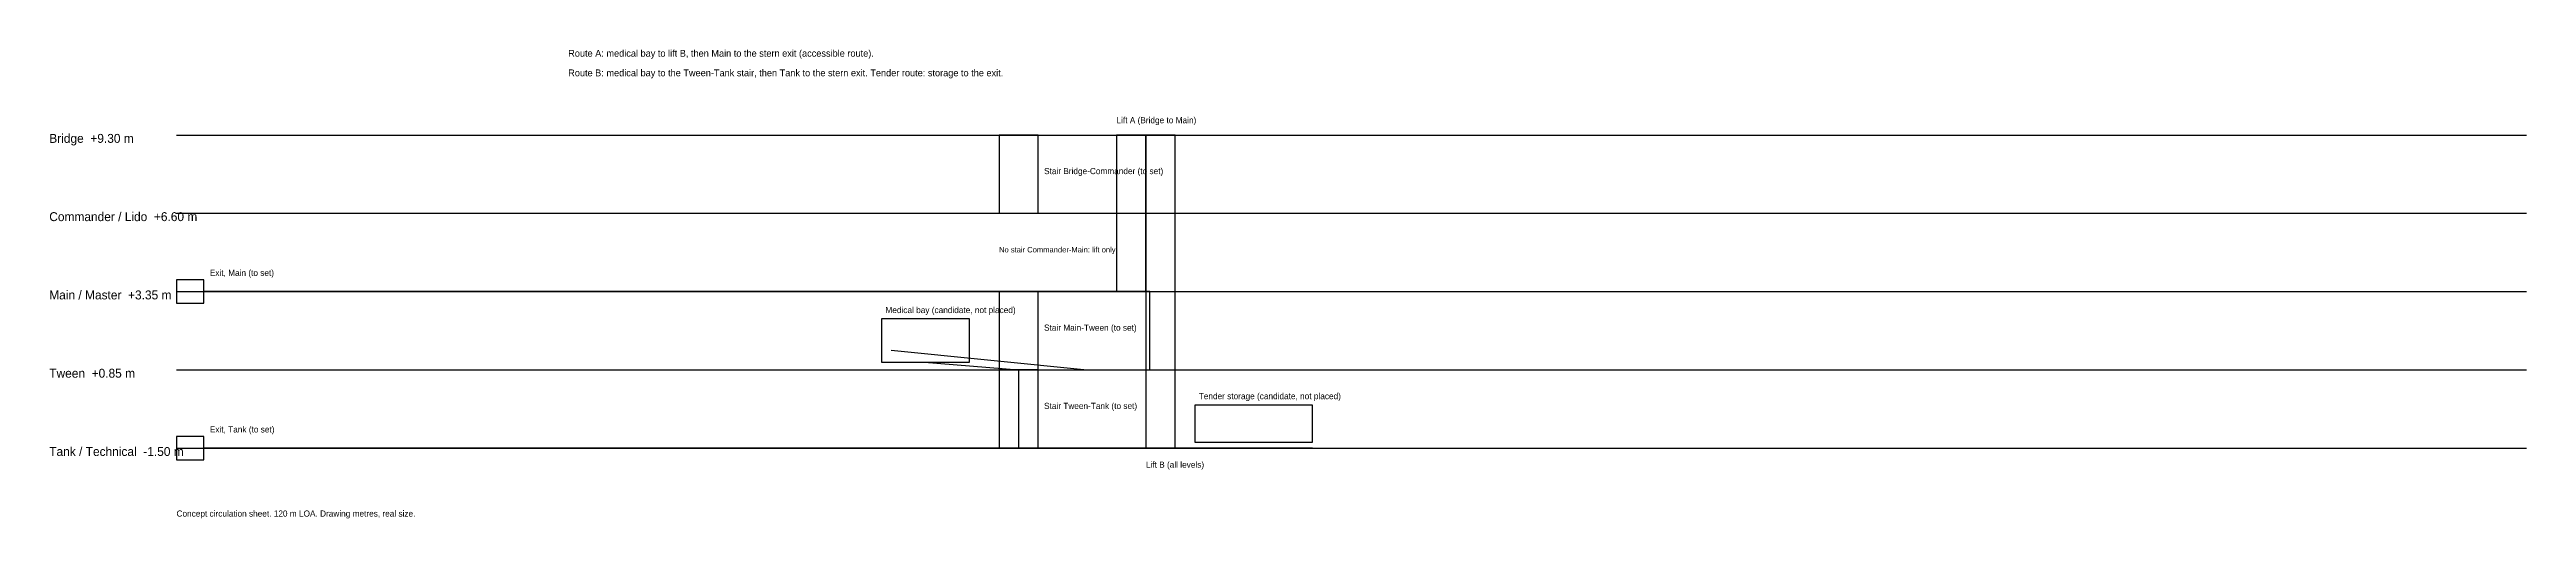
# Model space of a CAD drawing. Header units: millimetres. Extents: x -6486 to 120000, y -3595 to 20369.
import ezdxf

# ---------------------------------------------------------------- set-up
doc = ezdxf.new("R2010")
doc.units = ezdxf.units.MM
for name, color, linetype in [('EXIT', 3, 'Continuous'), ('LEVEL', 8, 'Continuous'), ('LIFT', 5, 'Continuous'), ('MEDBAY', 1, 'Continuous'), ('ROUTE_MEDBAY', 1, 'Continuous'), ('ROUTE_TENDER', 6, 'Continuous'), ('STAIR', 4, 'Continuous'), ('TENDER', 6, 'Continuous'), ('TEXT', 7, 'Continuous')]:
    doc.layers.add(name, color=color, linetype=linetype)

msp = doc.modelspace()

# ---------------------------------------------------------------- linework, layer by layer
at = {"layer": 'EXIT'}
for points in [[(0, 7400), (1400, 7400), (1400, 8600), (0, 8600), (0, 7400)], [(0, -600), (1400, -600), (1400, 600), (0, 600), (0, -600)]]:
    msp.add_lwpolyline(points, close=True, dxfattribs=at)
at = {"layer": 'LEVEL'}
for points in [[(0, 16000), (120000, 16000)], [(0, 12000), (120000, 12000)], [(0, 8000), (120000, 8000)], [(0, 4000), (120000, 4000)], [(0, 0), (120000, 0)]]:
    msp.add_lwpolyline(points, dxfattribs=at)
at = {"layer": 'LIFT'}
for points in [[(48000, 8000), (49500, 8000), (49500, 16000), (48000, 16000), (48000, 8000)], [(49500, 0), (51000, 0), (51000, 16000), (49500, 16000), (49500, 0)]]:
    msp.add_lwpolyline(points, close=True, dxfattribs=at)
at = {"layer": 'MEDBAY'}
msp.add_lwpolyline([(36000, 4400), (40500, 4400), (40500, 6600), (36000, 6600), (36000, 4400)], close=True, dxfattribs=at)
at = {"layer": 'ROUTE_MEDBAY'}
msp.add_lwpolyline([(36500, 5000), (46500, 4000), (49700, 4000), (49700, 8000), (1400, 8000)], dxfattribs=at)
at = {"layer": 'ROUTE_TENDER'}
for points in [[(38200, 4400), (43000, 4000), (43000, 0), (52000, 0)], [(58000, 0), (1400, 0)]]:
    msp.add_lwpolyline(points, dxfattribs=at)
at = {"layer": 'STAIR'}
for points in [[(42000, 12000), (44000, 12000), (44000, 16000), (42000, 16000), (42000, 12000)], [(42000, 4000), (44000, 4000), (44000, 8000), (42000, 8000), (42000, 4000)], [(42000, 0), (44000, 0), (44000, 4000), (42000, 4000), (42000, 0)]]:
    msp.add_lwpolyline(points, close=True, dxfattribs=at)
at = {"layer": 'TENDER'}
msp.add_lwpolyline([(52000, 300), (58000, 300), (58000, 2200), (52000, 2200), (52000, 300)], close=True, dxfattribs=at)

# ---------------------------------------------------------------- texts
at = {"layer": 'TEXT'}
for s, height, p in [('Route A: medical bay to lift B, then Main to the stern exit (accessible route).', 350, (20000, 20000)), ('Route B: medical bay to the Tween-Tank stair, then Tank to the stern exit. Tender route: storage to the exit.', 350, (20000, 19000)), ('Lift A (Bridge to Main)', 315, (48000, 16600)), ('Bridge  +9.30 m', 455, (-6500, 15600)), ('Stair Bridge-Commander (to set)', 315, (44300, 14000)), ('Commander / Lido  +6.60 m', 455, (-6500, 11600)), ('No stair Commander-Main: lift only', 280, (42000, 10000)), ('Exit, Main (to set)', 315, (1700, 8800)), ('Main / Master  +3.35 m', 455, (-6500, 7600)), ('Medical bay (candidate, not placed)', 315, (36200, 6900)), ('Stair Main-Tween (to set)', 315, (44300, 6000)), ('Tween  +0.85 m', 455, (-6500, 3600)), ('Tender storage (candidate, not placed)', 315, (52200, 2500)), ('Stair Tween-Tank (to set)', 315, (44300, 2000)), ('Tank / Technical  -1.50 m', 455, (-6500, -400)), ('Exit, Tank (to set)', 315, (1700, 800)), ('Lift B (all levels)', 315, (49500, -1000)), ('Concept circulation sheet. 120 m LOA. Drawing metres, real size.', 315, (0, -3500))]:
    msp.add_text(s, height=height, dxfattribs=at).set_placement(p)

doc.saveas('drawing.dxf')
